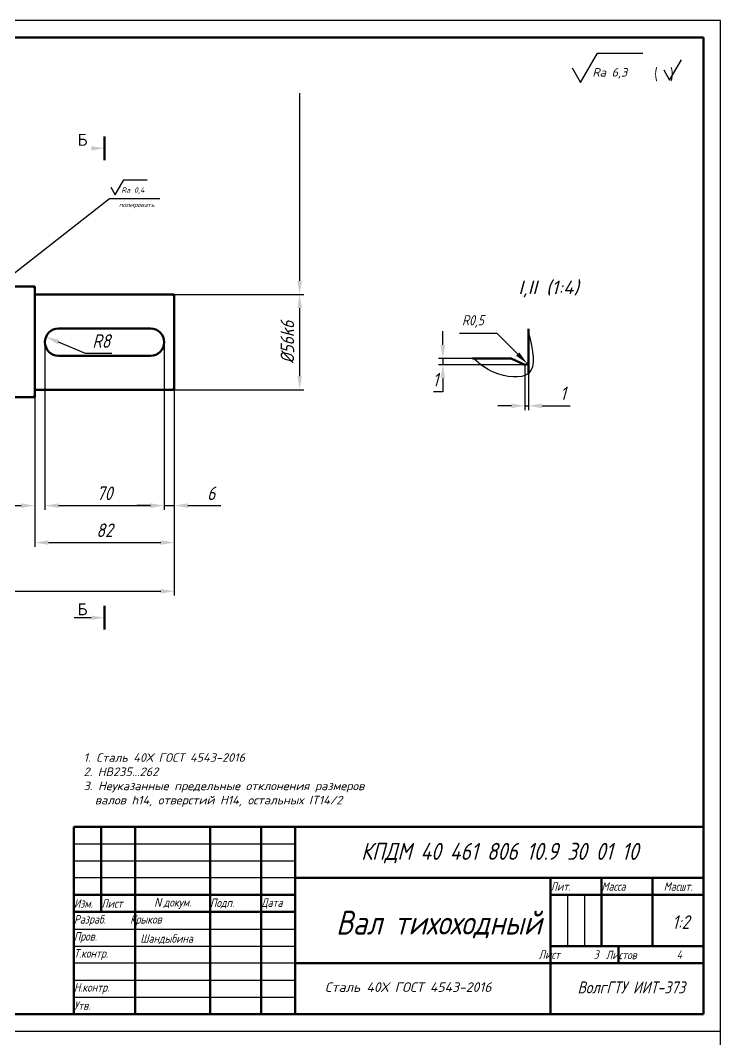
# Model space of a CAD drawing. Header units: millimetres. Extents: x -2503 to -1662, y -1923 to -1329.
# Drawn here: x -1867.9 to -1662.2, y -1628.9 to -1329.4 of the extents above; entities that cross this region are included whole.
import ezdxf
from ezdxf import colors
from ezdxf.entities.mleader import LeaderData, LeaderLine
from ezdxf.enums import TextEntityAlignment as Align
from ezdxf.math import Vec2, Vec3

# ---------------------------------------------------------------- set-up
doc = ezdxf.new("R2010")
doc.units = ezdxf.units.MM
for name, color, linetype, lineweight in [('Основные', 7, 'Continuous', 53), ('Размеры', 7, 'Continuous', 25), ('РАМКА', 7, 'Continuous', 53), ('РАМКА тонкие', 7, 'Continuous', 25), ('РАМКА1', 7, 'Continuous', 25), ('текст', 7, 'Continuous', 25), ('Тонкие', 7, 'Continuous', 25)]:
    doc.layers.add(name, color=color, linetype=linetype, lineweight=lineweight)
doc.styles.add('ADRF1', font='simplex.shx', dxfattribs={"width": 0.8, "oblique": 15})
doc.styles.get("Standard").update_dxf_attribs({"font": 'GOST_A.TTF', "oblique": 15})
doc.styles.add('TEXT', font='TXTA.SHX')
doc.styles.add('ГОСТ_А_2', font='')
doc.styles.get('ГОСТ_А_2').set_extended_font_data('GOST_type_A')
doc.dimstyles.new('SO-25', dxfattribs={"dimtxt": 4, "dimasz": 4, "dimexe": 1.25, "dimexo": 0, "dimgap": 1.625, "dimtad": 1, "dimtoh": 1, "dimdec": 0, "dimtxsty": 'ADRF1', "dimcen": 2.5, "dimadec": 0, "dimazin": 0, "dimtfac": 1, "dimtdec": 0, "dimtmove": 0, "dimatfit": 3, "dimfxl": 1, "dimarcsym": 0})

# ---------------------------------------------------------------- blocks, each defined once
blk = doc.blocks.new('*D95')
at = {"layer": 'Defpoints', "color": 0, "transparency": 16777216}
for p in [(-1822.71, -1409.92), (-1785.86, -1409.92), (-1822.71, -1437.92)]:
    blk.add_point(p, dxfattribs=at)
at = {"layer": 'Тонкие', "color": 0, "lineweight": -2, "transparency": 16777216}
for p, q in [((-1822.71, -1409.92), (-1784.61, -1409.92)), ((-1785.86, -1433.92), (-1785.86, -1413.92)), ((-1822.71, -1437.92), (-1784.61, -1437.92))]:
    blk.add_line(p, q, dxfattribs=at)
at = {"layer": 'Тонкие', "color": 0, "transparency": 16777216}
for points in [[(-1786.53, -1413.92), (-1785.2, -1413.92), (-1785.86, -1409.92)], [(-1786.53, -1433.92), (-1785.2, -1433.92), (-1785.86, -1437.92)]]:
    blk.add_solid(points, dxfattribs=at)
at = {"layer": 'Тонкие', "color": 0, "transparency": 16777216, "insert": (-1789.49, -1423.92), "char_height": 4, "attachment_point": 5, "rotation": 90, "style": 'ADRF1'}
blk.add_mtext('%%C56k6', dxfattribs=at)
blk = doc.blocks.new('*D96')
at = {"layer": 'Defpoints', "color": 0, "transparency": 16777216}
for p in [(-1863.71, -1437.92), (-1822.71, -1437.92), (-1822.71, -1482.83)]:
    blk.add_point(p, dxfattribs=at)
at = {"layer": 'Тонкие', "color": 0, "lineweight": -2, "transparency": 16777216}
for p, q in [((-1863.71, -1437.92), (-1863.71, -1484.08)), ((-1822.71, -1437.92), (-1822.71, -1484.08)), ((-1859.71, -1482.83), (-1826.71, -1482.83))]:
    blk.add_line(p, q, dxfattribs=at)
at = {"layer": 'Тонкие', "color": 0, "transparency": 16777216}
for points in [[(-1859.71, -1482.16), (-1859.71, -1483.49), (-1863.71, -1482.83)], [(-1826.71, -1482.16), (-1826.71, -1483.49), (-1822.71, -1482.83)]]:
    blk.add_solid(points, dxfattribs=at)
at = {"layer": 'Тонкие', "color": 0, "transparency": 16777216, "insert": (-1843.21, -1479.2), "char_height": 4, "attachment_point": 5, "style": 'ADRF1'}
blk.add_mtext('82', dxfattribs=at)
blk = doc.blocks.new('*D97')
at = {"layer": 'Defpoints', "color": 0, "transparency": 16777216}
for p in [(-2001.82, -1440.06), (-1822.71, -1437.92), (-1822.71, -1497.13)]:
    blk.add_point(p, dxfattribs=at)
at = {"layer": 'Тонкие', "color": 0, "lineweight": -2, "transparency": 16777216}
for p, q in [((-2001.82, -1440.06), (-2001.82, -1498.38)), ((-1822.71, -1437.92), (-1822.71, -1498.38)), ((-1997.82, -1497.13), (-1826.71, -1497.13))]:
    blk.add_line(p, q, dxfattribs=at)
at = {"layer": 'Тонкие', "color": 0, "transparency": 16777216}
for points in [[(-1997.82, -1496.46), (-1997.82, -1497.79), (-2001.82, -1497.13)], [(-1826.71, -1496.46), (-1826.71, -1497.79), (-1822.71, -1497.13)]]:
    blk.add_solid(points, dxfattribs=at)
at = {"layer": 'Тонкие', "color": 0, "transparency": 16777216, "insert": (-1912.26, -1493.5), "char_height": 4, "attachment_point": 5, "style": 'ADRF1'}
blk.add_mtext('358', dxfattribs=at)
blk = doc.blocks.new('*D98')
at = {"layer": 'Defpoints', "color": 0, "transparency": 16777216}
for p in [(-1920.51, -1440.06), (-1863.71, -1437.92), (-1863.71, -1471.96)]:
    blk.add_point(p, dxfattribs=at)
at = {"layer": 'Тонкие', "color": 0, "lineweight": -2, "transparency": 16777216}
for p, q in [((-1920.51, -1440.06), (-1920.51, -1473.21)), ((-1863.71, -1437.92), (-1863.71, -1473.21)), ((-1916.51, -1471.96), (-1867.71, -1471.96))]:
    blk.add_line(p, q, dxfattribs=at)
at = {"layer": 'Тонкие', "color": 0, "transparency": 16777216}
for points in [[(-1916.51, -1471.3), (-1916.51, -1472.63), (-1920.51, -1471.96)], [(-1867.71, -1471.3), (-1867.71, -1472.63), (-1863.71, -1471.96)]]:
    blk.add_solid(points, dxfattribs=at)
at = {"layer": 'Тонкие', "color": 0, "transparency": 16777216, "insert": (-1892.11, -1468.34), "char_height": 4, "attachment_point": 5, "style": 'ADRF1'}
blk.add_mtext('114', dxfattribs=at)
blk = doc.blocks.new('*D105')
at = {"layer": 'Defpoints', "color": 0, "transparency": 16777216}
for p in [(-1743.81, -1430.56), (-1728.71, -1428.74), (-1728.71, -1430.56)]:
    blk.add_point(p, dxfattribs=at)
at = {"layer": 'Тонкие', "color": 0, "lineweight": -2, "transparency": 16777216}
for p, q in [((-1743.81, -1424.74), (-1743.81, -1420.74)), ((-1728.71, -1428.74), (-1745.06, -1428.74)), ((-1728.71, -1430.56), (-1745.06, -1430.56)), ((-1743.81, -1428.74), (-1743.81, -1430.56)), ((-1743.81, -1434.56), (-1743.81, -1438.56)), ((-1743.81, -1438.56), (-1746.51, -1438.56))]:
    blk.add_line(p, q, dxfattribs=at)
at = {"layer": 'Тонкие', "color": 0, "transparency": 16777216}
for points in [[(-1744.48, -1424.74), (-1743.14, -1424.74), (-1743.81, -1428.74)], [(-1744.48, -1434.56), (-1743.14, -1434.56), (-1743.81, -1430.56)]]:
    blk.add_solid(points, dxfattribs=at)
at = {"layer": 'Тонкие', "color": 0, "transparency": 16777216, "insert": (-1745.97, -1434.94), "char_height": 4, "attachment_point": 5, "style": 'ADRF1'}
blk.add_mtext('1', dxfattribs=at)
blk = doc.blocks.new('*D106')
at = {"layer": 'Defpoints', "color": 0, "transparency": 16777216}
for p in [(-1719.67, -1429.56), (-1718.96, -1430.27)]:
    blk.add_point(p, dxfattribs=at)
at = {"layer": 'Тонкие', "color": 0, "lineweight": -2, "transparency": 16777216}
for p, q in [((-1738.95, -1421.25), (-1727.99, -1421.25)), ((-1727.99, -1421.25), (-1721.79, -1427.44))]:
    blk.add_line(p, q, dxfattribs=at)
at = {"layer": 'Тонкие', "color": 0, "transparency": 16777216}
blk.add_solid([(-1721.32, -1426.97), (-1722.26, -1427.91), (-1718.96, -1430.27)], dxfattribs=at)
at = {"layer": 'Тонкие', "color": 0, "transparency": 16777216, "insert": (-1734.95, -1417.84), "char_height": 3, "attachment_point": 5, "style": 'ADRF1'}
blk.add_mtext('R0,5', dxfattribs=at)
blk = doc.blocks.new('*D107')
at = {"layer": 'Defpoints', "color": 0, "transparency": 16777216}
for p in [(-1719.67, -1430.56), (-1718.67, -1433.25), (-1718.67, -1442.63)]:
    blk.add_point(p, dxfattribs=at)
at = {"layer": 'Тонкие', "color": 0, "lineweight": -2, "transparency": 16777216}
for p, q in [((-1719.67, -1430.56), (-1719.67, -1443.88)), ((-1718.67, -1433.25), (-1718.67, -1443.88)), ((-1723.67, -1442.63), (-1727.67, -1442.63)), ((-1719.67, -1442.63), (-1718.67, -1442.63)), ((-1714.67, -1442.63), (-1706.35, -1442.63))]:
    blk.add_line(p, q, dxfattribs=at)
at = {"layer": 'Тонкие', "color": 0, "transparency": 16777216}
for points in [[(-1723.67, -1441.96), (-1723.67, -1443.3), (-1719.67, -1442.63)], [(-1714.67, -1441.96), (-1714.67, -1443.3), (-1718.67, -1442.63)]]:
    blk.add_solid(points, dxfattribs=at)
at = {"layer": 'Тонкие', "color": 0, "transparency": 16777216, "insert": (-1708.51, -1439), "char_height": 4, "attachment_point": 5, "style": 'ADRF1'}
blk.add_mtext('1', dxfattribs=at)
blk = doc.blocks.new('*D165')
at = {"layer": 'Defpoints', "color": 0, "transparency": 16777216}
for p in [(-1860.71, -1423.92), (-1825.71, -1423.92), (-1825.71, -1471.96)]:
    blk.add_point(p, dxfattribs=at)
at = {"layer": 'Тонкие', "color": 0, "lineweight": -2, "transparency": 16777216}
for p, q in [((-1860.71, -1423.92), (-1860.71, -1473.21)), ((-1825.71, -1423.92), (-1825.71, -1473.21)), ((-1856.71, -1471.96), (-1829.71, -1471.96))]:
    blk.add_line(p, q, dxfattribs=at)
at = {"layer": 'Тонкие', "color": 0, "transparency": 16777216}
for points in [[(-1856.71, -1471.3), (-1856.71, -1472.63), (-1860.71, -1471.96)], [(-1829.71, -1471.3), (-1829.71, -1472.63), (-1825.71, -1471.96)]]:
    blk.add_solid(points, dxfattribs=at)
at = {"layer": 'Тонкие', "color": 0, "transparency": 16777216, "insert": (-1843.21, -1468.34), "char_height": 4, "attachment_point": 5, "style": 'ADRF1'}
blk.add_mtext('70', dxfattribs=at)
blk = doc.blocks.new('*D166')
at = {"layer": 'Defpoints', "color": 0, "transparency": 16777216}
for p in [(-1825.71, -1423.92), (-1822.71, -1423.92), (-1822.71, -1471.96)]:
    blk.add_point(p, dxfattribs=at)
at = {"layer": 'Тонкие', "color": 0, "lineweight": -2, "transparency": 16777216}
for p, q in [((-1825.71, -1423.92), (-1825.71, -1473.21)), ((-1822.71, -1423.92), (-1822.71, -1473.21)), ((-1829.71, -1471.96), (-1833.71, -1471.96)), ((-1825.71, -1471.96), (-1822.71, -1471.96)), ((-1818.71, -1471.96), (-1809.02, -1471.96))]:
    blk.add_line(p, q, dxfattribs=at)
at = {"layer": 'Тонкие', "color": 0, "transparency": 16777216}
for points in [[(-1829.71, -1471.3), (-1829.71, -1472.63), (-1825.71, -1471.96)], [(-1818.71, -1471.3), (-1818.71, -1472.63), (-1822.71, -1471.96)]]:
    blk.add_solid(points, dxfattribs=at)
at = {"layer": 'Тонкие', "color": 0, "transparency": 16777216, "insert": (-1811.87, -1468.34), "char_height": 4, "attachment_point": 5, "style": 'ADRF1'}
blk.add_mtext('6', dxfattribs=at)
blk = doc.blocks.new('*D167')
at = {"layer": 'Defpoints', "color": 0, "transparency": 16777216}
for p in [(-1860.4, -1422.38), (-1856.71, -1423.92)]:
    blk.add_point(p, dxfattribs=at)
at = {"layer": 'Тонкие', "color": 0, "lineweight": -2, "transparency": 16777216}
for p, q in [((-1848.83, -1427.22), (-1856.71, -1423.92)), ((-1841.1, -1427.22), (-1848.83, -1427.22))]:
    blk.add_line(p, q, dxfattribs=at)
at = {"layer": 'Тонкие', "color": 0, "transparency": 16777216}
blk.add_solid([(-1856.46, -1423.31), (-1856.97, -1424.54), (-1860.4, -1422.38)], dxfattribs=at)
at = {"layer": 'Тонкие', "color": 0, "transparency": 16777216, "insert": (-1844.15, -1423.59), "char_height": 4, "attachment_point": 5, "style": 'ADRF1'}
blk.add_mtext('R8', dxfattribs=at)

msp = doc.modelspace()

# ---------------------------------------------------------------- linework, layer by layer
at = {"color": 7, "linetype": 'Continuous', "lineweight": 80}
msp.add_line((-1843.21, -1508.41), (-1843.21, -1501.41), dxfattribs=at)
for points in [[(-1705.85, -1343.3), (-1703.36, -1347.62), (-1698.37, -1338.99), (-1685.01, -1338.99)], [(-1678.89, -1343.94), (-1677.16, -1346.94), (-1673.7, -1340.94)], [(-1841.38, -1378.41), (-1840.09, -1380.64), (-1837.53, -1376.19), (-1830.64, -1376.19)]]:
    msp.add_lwpolyline(points)
at = {"linetype": 'Continuous', "lineweight": 25}
for points in [[(-1843.21, -1366.96), (-1847.12, -1366.31), (-1847.12, -1367.62)], [(-1843.21, -1504.91), (-1847.12, -1504.26), (-1847.12, -1505.56)]]:
    msp.add_solid(points, dxfattribs=at)
at = {"layer": 'Основные'}
for p, q in [((-1667.19, -1334.37), (-2062.69, -1334.37)), ((-1667.19, -1621.37), (-1667.19, -1334.37)), ((-1843.21, -1370.46), (-1843.21, -1363.46)), ((-1920.51, -1407.56), (-1863.71, -1407.56)), ((-1863.71, -1408.06), (-1864.21, -1407.56)), ((-1863.71, -1407.56), (-1863.71, -1409.92)), ((-1863.71, -1407.56), (-1863.71, -1408.06)), ((-1822.71, -1409.92), (-1863.71, -1409.92)), ((-1863.71, -1437.92), (-1863.71, -1409.92)), ((-1822.71, -1409.92), (-1823.21, -1409.92)), ((-1823.21, -1409.92), (-1822.71, -1410.42)), ((-1822.71, -1423.92), (-1822.71, -1409.92)), ((-1822.71, -1409.92), (-1822.71, -1410.42)), ((-1829.71, -1419.92), (-1856.71, -1419.92)), ((-1718.67, -1433.25), (-1718.63, -1420.04)), ((-1822.71, -1423.92), (-1822.71, -1437.92)), ((-1829.71, -1427.92), (-1856.71, -1427.92)), ((-1723.75, -1428.74), (-1735.11, -1428.74)), ((-1723.75, -1428.74), (-1719.67, -1430.56)), ((-1822.71, -1437.42), (-1823.21, -1437.92)), ((-1822.71, -1437.42), (-1822.71, -1437.42)), ((-1863.71, -1440.06), (-1920.51, -1440.06)), ((-1863.71, -1439.56), (-1864.21, -1440.06)), ((-1822.71, -1437.92), (-1863.71, -1437.92)), ((-1863.71, -1440.06), (-1863.71, -1437.92)), ((-1863.71, -1440.06), (-1863.71, -1439.56)), ((-1707.19, -1586.37), (-1712.19, -1586.37)), ((-1707.19, -1586.37), (-1667.19, -1586.37)), ((-1712.19, -1601.37), (-1667.19, -1601.37)), ((-2062.69, -1621.37), (-1667.19, -1621.37))]:
    msp.add_line(p, q, dxfattribs=at)
for centre, radius, start, end in [((-1856.71, -1423.92), 4, 90, 270), ((-1829.71, -1423.92), 4, 270, 90), ((-1719.67, -1429.56), 1, 270, 0)]:
    msp.add_arc(centre, radius, start, end, dxfattribs=at)
at = {"layer": 'Размеры'}
for p, q in [((-1719.67, -1430.56), (-1728.71, -1430.56)), ((-1847.12, -1504.91), (-1852.12, -1504.91))]:
    msp.add_line(p, q, dxfattribs=at)
at = {"layer": 'РАМКА'}
for p, q in [((-1852.19, -1566.37), (-1852.19, -1621.37)), ((-1667.19, -1566.37), (-1852.19, -1566.37)), ((-1844.19, -1566.37), (-1844.19, -1591.37)), ((-1834.19, -1566.37), (-1834.19, -1621.37)), ((-1812.19, -1566.37), (-1812.19, -1621.37)), ((-1797.19, -1566.37), (-1797.19, -1621.37)), ((-1787.19, -1566.37), (-1787.19, -1621.37)), ((-1667.19, -1566.37), (-1667.19, -1621.37)), ((-1787.19, -1581.37), (-1667.19, -1581.37)), ((-1712.19, -1581.37), (-1712.19, -1621.37)), ((-1697.19, -1581.37), (-1697.19, -1601.37)), ((-1682.19, -1581.37), (-1682.19, -1601.37)), ((-1852.19, -1586.37), (-1787.19, -1586.37)), ((-1852.19, -1591.37), (-1787.19, -1591.37)), ((-1692.19, -1601.37), (-1692.19, -1606.37)), ((-1787.19, -1606.37), (-1667.19, -1606.37)), ((-1852.19, -1621.37), (-1667.19, -1621.37))]:
    msp.add_line(p, q, dxfattribs=at)
at = {"layer": 'РАМКА тонкие'}
msp.add_line((-2503.19, -1626.37), (-1662.19, -1626.37), dxfattribs=at)
at = {"layer": 'РАМКА1'}
for p, q in [((-1662.19, -1329.37), (-2503.19, -1329.37)), ((-1662.19, -1923.37), (-1662.19, -1329.37)), ((-1852.19, -1571.37), (-1787.19, -1571.37)), ((-1852.19, -1576.37), (-1787.19, -1576.37)), ((-1787.19, -1581.37), (-1852.19, -1581.37)), ((-1707.19, -1586.37), (-1707.19, -1601.37)), ((-1702.19, -1586.37), (-1702.19, -1601.37)), ((-1852.19, -1596.37), (-1787.19, -1596.37)), ((-1852.19, -1601.37), (-1787.19, -1601.37)), ((-1787.19, -1606.37), (-1852.19, -1606.37)), ((-1852.19, -1611.37), (-1787.19, -1611.37)), ((-1852.19, -1616.37), (-1787.19, -1616.37))]:
    msp.add_line(p, q, dxfattribs=at)
at = {"layer": 'Тонкие'}
msp.add_line((-1785.86, -1405.92), (-1785.86, -1350.72), dxfattribs=at)
at = {"layer": 'Тонкие', "end_tangent": (1, 0)}
msp.add_spline([(-1718.64, -1421.18), (-1718.67, -1433.13), (-1728.71, -1432.87), (-1734.82, -1428.74)], degree=3, dxfattribs=at)
at = {"layer": 'Тонкие'}
msp.add_solid([(-1786.53, -1405.92), (-1785.2, -1405.92), (-1785.86, -1409.92)], dxfattribs=at)

# ---------------------------------------------------------------- texts
at = {"style": 'ГОСТ_А_2'}
msp.add_text('(  )', height=3.5, dxfattribs=at).set_placement((-1681.69, -1346.94))
at = {"attachment_point": 1}
for s, width, gutter_width, insert, char_height in [('{\\Fsimplex|c0;Ra 6,3}', 14.9356, 12.5, (-1699.87, -1343.39), 2.5), ('\\pxt2;{\\Fsimplex|c0;Ra \\Fsimplex|c204;0\\Fsimplex|c0;,\\Fsimplex|c204;4}', 7.9947, 6.44, (-1838.3, -1378.46), 1.5575)]:
    msp.add_mtext_dynamic_manual_height_columns(s, width=width, gutter_width=gutter_width, heights=[0], dxfattribs=dict(at, insert=insert, char_height=char_height))
at = {"style": 'TEXT'}
for p in [(-1849.69, -1364.47), (-1849.69, -1502.42)]:
    msp.add_attdef('Б', text='1', height=3.5, dxfattribs=at).set_placement(p, align=Align.MIDDLE_CENTER)
at = {"layer": 'Размеры', "insert": (-1849.37, -1544.74), "char_height": 2.5, "attachment_point": 1}
msp.add_mtext_dynamic_manual_height_columns('{\\Fsimplex|c204;1. Сталь \\Fsimplex|c0;40\\Fsimplex|c204;Х ГОСТ \\Fsimplex|c0;4543-2016\\P\\Fsimplex|c204;2. \\Fsimplex|c0;HB235...262\\P\\Fsimplex|c204;3. Неуказанные предельные отклонения размеров \\P  валов \\Fsimplex|c0;h14, \\Fsimplex|c204;отверстий \\Fsimplex|c0;H14, \\Fsimplex|c204;остальных \\Fsimplex|c0;IT14/2}', width=100.1089, gutter_width=12.5, heights=[0], dxfattribs=at)
at = {"layer": 'текст', "attachment_point": 5, "style": 'ADRF1'}
for s, insert, char_height, width in [('\\pxqj;Лит.', (-1704.69, -1583.87), 2.5, 15), ('\\pxqj;Масса', (-1689.69, -1583.87), 2.5, 15), ('Масшт.', (-1674.69, -1583.87), 2.5, 15), ('{\\fArial|b0|i0|c0|p34;N\\fArial|b0|i0|c204|p34; }докум.', (-1823.19, -1588.87), 2.5, 22), ('\\pxqj;Изм.', (-1848.19, -1588.87), 2.5, 8), ('\\pxqj;Лист', (-1839.19, -1588.87), 2.5, 10), ('\\pxqj;Подп.', (-1804.69, -1588.87), 2.5, 15), ('\\pxqj;Дата', (-1792.19, -1588.87), 2.5, 10), ('\\pxqj;Разраб.', (-1843.19, -1593.87), 2.5, 18), ('\\pxqj;Крыков', (-1826.69, -1593.87), 2.5, 18), ('Вал тихоходный', (-1745, -1595.07), 7, 57.858), ('1:2', (-1673.88, -1594.36), 4, 15), ('\\pxqj;Пров.', (-1843.19, -1598.87), 2.5, 18), ('\\pxqj;Шандыбина', (-1823.69, -1599.37), 2.5, 18), ('\\pxqj;Т.контр.', (-1843.19, -1603.87), 2.5, 18), ('\\pxqj;Лист', (-1705.67, -1603.88), 2.5, 20), ('\\pxqj;3', (-1697.74, -1603.87), 2.5, 3.4993), ('\\pxqj;Листов', (-1683.43, -1604), 2.5, 25), ('\\pxqj;4', (-1673.35, -1603.87), 2.5, 3.4993), ('\\pxqj;Н.контр.', (-1843.19, -1613.87), 2.5, 18), ('ВолгГТУ ИИТ-373', (-1688.43, -1613.53), 3.5, 78.7536), ('\\pxqj;Утв.', (-1843.19, -1618.87), 2.5, 18)]:
    msp.add_mtext(s, dxfattribs=dict(at, insert=insert, char_height=char_height, width=width))
at = {"layer": 'Тонкие', "attachment_point": 3}
for s, insert, char_height in [('{\\Fsimplex|c204;полировать}', (-1828.54, -1382.92), 1.3), ('{\\Fsimplex|c0;I,II (1:4)}', (-1703.81, -1405.83), 4)]:
    msp.add_mtext(s, dxfattribs=dict(at, insert=insert, char_height=char_height))
at = {"layer": 'Тонкие', "insert": (-1727.07, -1574.07), "char_height": 5, "attachment_point": 5, "style": 'ADRF1'}
msp.add_mtext('КПДМ 40 461 806 10.9 30 01 10', dxfattribs=at)
at = {"layer": 'Тонкие', "insert": (-1778.45, -1612.05), "char_height": 2.8, "width": 63.7375, "attachment_point": 1}
msp.add_mtext('{\\Fsimplex|c204;Сталь \\Fsimplex|c0;40\\Fsimplex|c204;Х ГОСТ \\Fsimplex|c0;4543-2016}', dxfattribs=at)

# ---------------------------------------------------------------- dimensions: what is measured, and where the dimension line sits
at = {"layer": 'Тонкие'}
dim = msp.add_linear_dim(base=(-1785.86, -1409.92), p1=(-1822.71, -1437.92), p2=(-1822.71, -1409.92), angle=90, text='%%C56k6', dimstyle='SO-25', dxfattribs=at)
dim.commit()
dim.dimension.update_dxf_attribs({"geometry": '*D95', "text_midpoint": (-1789.49, -1423.92)})
dim = msp.add_radius_dim(center=(-1719.67, -1429.56), mpoint=(-1718.96, -1430.27), text='R0,5', dimstyle='SO-25', override={"dimtxt": 3}, dxfattribs=at)
dim.commit()
dim.dimension.update_dxf_attribs({"geometry": '*D106', "text_midpoint": (-1734.95, -1421.25), "dimtype": 164})
dim = msp.add_radius_dim(center=(-1856.71, -1423.92), mpoint=(-1860.4, -1422.38), text='R8', dimstyle='SO-25', dxfattribs=at)
dim.commit()
dim.dimension.update_dxf_attribs({"geometry": '*D167', "text_midpoint": (-1844.15, -1427.22), "dimtype": 164})
dim = msp.add_linear_dim(base=(-1743.81, -1430.56), p1=(-1728.71, -1428.74), p2=(-1728.71, -1430.56), angle=90, text='1', dimstyle='SO-25', dxfattribs=at)
dim.commit()
dim.dimension.update_dxf_attribs({"geometry": '*D105', "text_midpoint": (-1745.97, -1438.56), "dimtype": 160})
for base, p1, p2, text, picture, middle in [((-1825.71, -1471.96), (-1860.71, -1423.92), (-1825.71, -1423.92), '70', '*D165', (-1843.21, -1468.34)), ((-1822.71, -1471.96), (-1825.71, -1423.92), (-1822.71, -1423.92), '6', '*D166', (-1811.87, -1468.34)), ((-1822.71, -1482.83), (-1863.71, -1437.92), (-1822.71, -1437.92), '82', '*D96', (-1843.21, -1479.2))]:
    dim = msp.add_linear_dim(base=base, p1=p1, p2=p2, text=text, dimstyle='SO-25', dxfattribs=at)
    dim.commit()
    dim.dimension.update_dxf_attribs({"geometry": picture, "text_midpoint": middle})
dim = msp.add_linear_dim(base=(-1718.67, -1442.63), p1=(-1719.67, -1430.56), p2=(-1718.67, -1433.25), dimstyle='SO-25', dxfattribs=at)
dim.commit()
dim.dimension.update_dxf_attribs({"geometry": '*D107', "text_midpoint": (-1708.51, -1439)})
for base, p1, p2, text, picture, middle in [((-1822.71, -1497.13), (-2001.82, -1440.06), (-1822.71, -1437.92), '358', '*D97', (-1912.26, -1497.13)), ((-1863.71, -1471.96), (-1920.51, -1440.06), (-1863.71, -1437.92), '114', '*D98', (-1892.11, -1471.96))]:
    dim = msp.add_linear_dim(base=base, p1=p1, p2=p2, text=text, dimstyle='SO-25', dxfattribs=at)
    dim.commit()
    dim.dimension.update_dxf_attribs({"geometry": picture, "text_midpoint": middle, "dimtype": 160})

# ---------------------------------------------------------------- leaders
ml = msp.add_multileader_mtext('Standard', dxfattribs=at)
ml.set_content('', color=256)
ml.set_leader_properties()
ml.build(insert=Vec2(0, 0))
ctx = ml.context
ctx.base_point, ctx.plane_origin = Vec3(-1827.01, -1381.74), Vec3(-1834.03, -1409.92)
notes = []
notes.append((ctx, [(0, (1, 1, 0), (-1841.77, -1381.74), (1, 0), 14.76, [(0, [(-1874.76, -1407.56)], 0, [])])]))
ctx.mtext.insert, ctx.mtext.flow_direction = Vec3(-1825.01, -1379.74), 5
for ctx, leaders in notes:
    for number, flags, end, landing, length, lines in leaders:
        leader = LeaderData()
        leader.index, (leader.has_last_leader_line, leader.has_dogleg_vector, leader.attachment_direction) = number, flags
        leader.last_leader_point, leader.dogleg_vector, leader.dogleg_length = Vec3(end), Vec3(landing), length
        for number, points, colour, breaks in lines:
            line = LeaderLine()
            line.index, line.vertices, line.color, line.breaks = number, Vec3.list(points), colors.encode_raw_color(colour), breaks
            leader.lines.append(line)
        ctx.leaders.append(leader)

doc.saveas('drawing.dxf')
